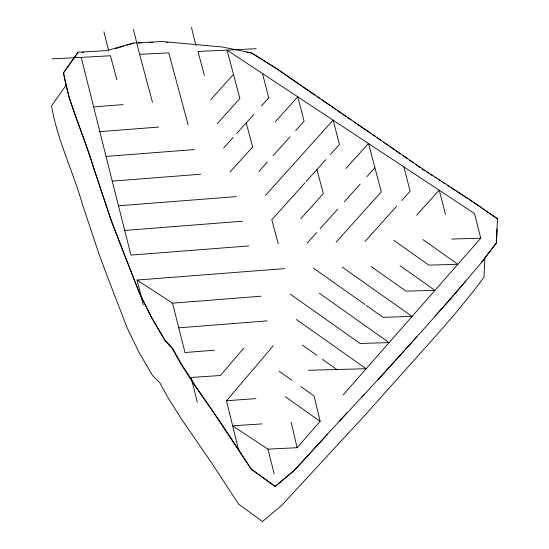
<?xml version="1.0" encoding="UTF-8"?>
<svg xmlns="http://www.w3.org/2000/svg" width="549" height="549" viewBox="0 0 549 549"><rect width="100%" height="100%" fill="white"/><g stroke="black" fill="none" stroke-linecap="round" stroke-linejoin="round"><path stroke-width="0.82" d="M497.017 228.864L496.399 242.939L481.267 262.772C435.618 316.862 388.006 369.278 339.605 420.911M484.884 257.955L484.026 277.128C464.488 303.611 442.769 328.405 420.692 352.781L365.703 414.406L281.479 505.602L262.47 521.55L238.643 504.154L210.686 461.496L182.81 421.014L168.433 398.471L159.828 382.77L152.478 375.427L138.911 352.115L127.121 327.808L107.947 278L99.095 254.338L82.192 203.562C72.804 170.732 57.261 139.769 51.524 105.916L66.106 85.177M77.883 52.642L63.485 72.873L69.099 97.688L86.728 146.995L111.193 220.904L139.542 293.495L151.483 317.377L165.057 340.668L172.228 348.512L180.902 364.014L195.327 386.441L211.736 409.815L251.257 469.299L275.131 486.572L294.182 470.527L347.174 412.628M481.343 262.58L496.42 242.891L497.476 218.742L473.787 202.595M465.806 281.026L449.885 299.788L435.172 315.943M243.941 347.929L220.478 375.502L191.127 377.465L197.283 402.355M238.76 450.681L226.504 400.756L273.416 345.609M261.921 423.917L232.604 425.791L267.946 449.164L297.119 447.696L320.136 421.344L314.138 396.021L300.886 386.64M343.166 394.951L480.759 238.204L474.528 213.54L227.046 50.137L197.942 51.428L204.413 75.439M217.287 123.655L239.886 98.463L227.046 50.137L256.205 48.696M336.132 242.15L381.294 191.855L368.496 143.419L345.939 168.509M210.85 99.541L233.407 74.458M223.635 148.004L233.222 137.346M236.605 133.585L254.084 114.144M261.42 105.984L268.749 97.832L262.436 73.381M230.1 172.036L252.67 146.919L246.192 122.928M275.221 121.844L297.784 96.754L304.105 121.178L295.643 130.587M290.002 136.859L273.079 155.696M258.97 171.405L267.438 161.976M265.421 195.478L333.133 120.107L339.467 144.497L330.443 154.53M305.066 182.762L271.789 219.765L278.268 243.763M306.191 181.506L325.934 159.553M300.825 218.687L323.382 193.598L316.91 169.586M307.131 243.145L316.718 232.481M320.108 228.713L337.594 209.258M344.36 201.723L360.158 184.155M366.924 176.634L374.816 167.857M396.639 206.246L365.044 241.409M401.71 200.598L410.172 191.189L403.844 166.772M416.636 215.222L439.2 190.126L445.548 214.467M416.739 336.88L378.412 379.304M361.173 397.696L364.131 394.532M327.698 434.06L294.243 470.356L275.234 486.29L251.332 469.093L223.361 426.47L195.492 385.988L181.101 363.472L172.42 347.97L165.125 340.49L151.476 317.404L139.604 293.324L120.306 243.873L111.365 220.437L94.346 169.998C84.834 137.339 69.284 106.52 63.512 72.797L78.047 52.196L106.691 50.611L133.585 42.952L162.168 41.525L222.064 46.96L251.668 52.869L277.568 69.181L422.401 168.756L472.476 201.414L497.449 218.811M115.455 48.607L117.911 47.887M119.545 47.406L123.635 46.205M126.908 45.244L133.448 43.323M284.437 268.612L137.099 280.045L143.255 304.935M52.059 58.832L81.218 57.391L93.632 106.89L123.106 104.591M93.632 106.89L106.032 156.417L194.428 149.568M106.032 156.417L112.243 181.143L200.673 174.211M118.481 205.806L236.372 196.604M124.726 230.443L242.631 221.206M137.099 280.045L172.53 303.178L260.974 296.206M178.768 327.835L267.205 320.884M214.467 350.214L184.992 352.52L172.53 303.178M99.836 131.63L158.771 127.066M248.848 245.918L130.964 255.107L112.243 181.143M226.504 400.756L255.923 398.595M81.218 57.391L110.452 55.758L116.889 79.873M133.455 29.447L139.604 54.337L168.776 52.876L188.163 124.994M138.492 43.083L141.848 42.925M149.41 42.561L152.773 42.397M82.089 52.436L83.771 52.354M308.298 370.259L366.135 368.729L296.35 319.484M451.82 239.048L480.759 238.204M166.251 42.403L167.946 42.575M246.631 52.169L250.756 52.937M251.586 53.095L277.526 69.311L301.078 85.795M422.27 169.126L425.084 170.938M426.491 171.844L428.604 173.203M430.711 174.561L432.825 175.92M434.932 177.279L436.338 178.192M438.452 179.55L440.566 180.909M442.672 182.268L444.786 183.627M447.6 185.438L449.727 186.832M451.141 187.758L468.146 198.868M469.56 199.795L472.394 201.648M353.7 121.851L356.459 123.717M357.845 124.657L370.28 133.064M372.352 134.464L375.118 136.337M302.465 86.749L314.9 95.19M316.972 96.597L319.738 98.47M321.117 99.41L330.114 105.552M331.5 106.513L335.665 109.402M337.052 110.363L341.217 113.245M342.603 114.213L346.076 116.614M347.462 117.575L350.935 119.984M377.218 137.778L380.738 140.228M383.552 142.191L387.779 145.128M389.886 146.597L394.813 150.021M396.227 151.002L400.447 153.94M403.261 155.902L407.488 158.839M409.602 160.308L413.116 162.758M415.936 164.714L420.157 167.651M394.01 240.496L428.893 265.14L457.839 264.295L422.97 239.625M371.124 266.505L406.006 291.135L434.918 290.394L400.049 265.716M342.26 267.109L412.031 316.389L383.051 317.336L366.313 305.484M290.346 294.189L360.11 343.475L389.069 342.59L319.333 293.221M313.307 267.967L364.92 304.503M302.273 345.005L316.917 355.375M322.496 359.327L337.141 369.697M279.269 371.337L291.821 380.224M285.26 396.673L320.136 421.344M152.519 102.45L139.604 54.337M267.946 449.164L274.184 473.835M191.457 27.45L195.966 45.704M103.946 31.835L108.462 50.089M291.148 422.305L297.119 447.696"/></g></svg>
